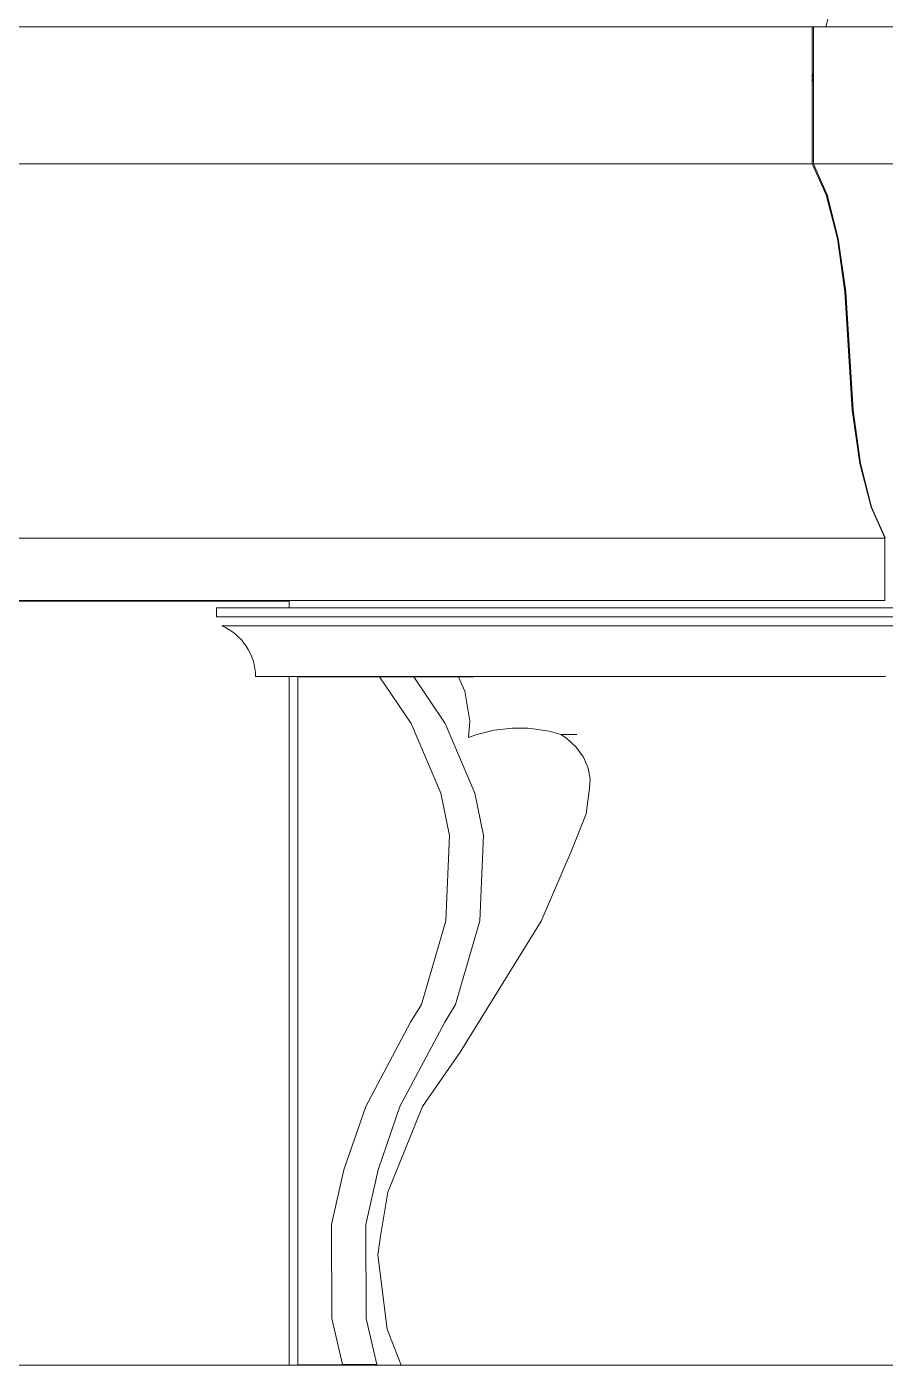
# Model space of a CAD drawing. Header units: millimetres. Extents: x 1177761 to 1329492, y 746793 to 827002.
# Drawn here: x 1193095 to 1193470, y 818865 to 819448 of the extents above; entities that cross this region are included whole.
import ezdxf

# ---------------------------------------------------------------- set-up
doc = ezdxf.new("R2010")
doc.units = ezdxf.units.MM
doc.layers.add('wall', color=5, linetype='Continuous', lineweight=30)

msp = doc.modelspace()

# ---------------------------------------------------------------- linework, layer by layer
at = {"layer": 'wall', "color": 250, "lineweight": 20, "ltscale": 50}
for p, q in [((1194207.15, 822337.84), (1193443.9, 819448.15)), ((1192715.57, 819448.15), (1193438, 819448.15)), ((1193438, 819388.37), (1193438, 819448.15)), ((1193438, 819448.15), (1193438.58, 819448.15)), ((1193438.58, 819388.37), (1193438.58, 819448.15)), ((1194216.03, 819448.15), (1193438.58, 819448.15)), ((1193438.58, 819428.03), (1193438, 819425.82)), ((1193438.02, 819425.69), (1193438, 819425.82)), ((1193438, 819425.54), (1193438.04, 819425.71)), ((1193438.58, 819424.03), (1193438, 819425.54)), ((1192715.57, 819388.37), (1193438, 819388.37)), ((1193444.04, 819374.94), (1193438, 819388.37)), ((1193444.54, 819374.94), (1193438.58, 819388.37)), ((1194216.03, 819388.37), (1193438.58, 819388.37)), ((1193448.91, 819355.91), (1193444.04, 819374.94)), ((1193449.34, 819355.91), (1193444.54, 819374.94)), ((1193452.25, 819332.65), (1193448.91, 819355.91)), ((1193452.64, 819332.65), (1193449.34, 819355.91)), ((1193453.83, 819306.85), (1193452.25, 819332.65)), ((1193454.2, 819306.85), (1193452.64, 819332.65)), ((1193455.41, 819281.1), (1193453.83, 819306.85)), ((1193455.75, 819281.1), (1193454.2, 819306.85)), ((1193458.74, 819257.87), (1193455.41, 819281.1)), ((1193459.04, 819257.87), (1193455.75, 819281.1)), ((1193463.6, 819238.83), (1193458.74, 819257.87)), ((1193463.83, 819238.83), (1193459.04, 819257.87)), ((1193469.62, 819225.38), (1193463.6, 819238.83)), ((1193469.77, 819225.38), (1193463.83, 819238.83)), ((1192777.25, 819225.33), (1193469.65, 819225.33)), ((1193469.65, 819198.15), (1193469.65, 819225.33)), ((1192777.25, 819198.15), (1193469.65, 819198.15)), ((1192796.02, 819197.83), (1193209.94, 819197.83)), ((1193209.94, 819194.96), (1193209.94, 819197.83)), ((1193469.8, 819198.15), (1193469.65, 819198.15)), ((1193178.24, 819194.96), (1193178.24, 819191.01)), ((1193178.24, 819194.96), (1193224.81, 819194.96)), ((1193178.24, 819191.01), (1193224.81, 819191.01)), ((1193224.81, 819194.96), (1193271.79, 819194.96)), ((1193224.81, 819191.01), (1193271.79, 819191.01)), ((1193271.79, 819194.96), (1193319.17, 819194.96)), ((1193271.79, 819191.01), (1193319.17, 819191.01)), ((1193319.17, 819194.96), (1193366.92, 819194.96)), ((1193319.17, 819191.01), (1193366.92, 819191.01)), ((1193366.92, 819194.96), (1193415.03, 819194.96)), ((1193366.92, 819191.01), (1193415.03, 819191.01)), ((1193415.03, 819194.96), (1193463.47, 819194.96)), ((1193415.03, 819191.01), (1193463.47, 819191.01)), ((1193463.47, 819194.96), (1193512.22, 819194.96)), ((1193463.47, 819191.01), (1193512.22, 819191.01)), ((1193180.6, 819187.06), (1193226.69, 819187.06)), ((1193226.69, 819187.06), (1193273.58, 819187.06)), ((1193273.58, 819187.06), (1193320.87, 819187.06)), ((1193320.87, 819187.06), (1193368.53, 819187.06)), ((1193368.53, 819187.06), (1193416.55, 819187.06)), ((1193416.55, 819187.06), (1193464.89, 819187.06)), ((1193464.89, 819187.06), (1193513.56, 819187.06)), ((1193195.27, 819164.96), (1193233.27, 819164.96)), ((1193209.94, 818864.83), (1193209.94, 819164.96)), ((1193213.73, 818864.94), (1193213.73, 819164.83)), ((1193213.73, 819164.83), (1193249.36, 819164.83)), ((1193233.27, 819164.96), (1193279.86, 819164.96)), ((1193249.36, 819164.83), (1193263.05, 819144.56)), ((1193264.28, 819164.83), (1193249.36, 819164.83)), ((1193264.28, 819164.83), (1193283.8, 819164.83)), ((1193264.28, 819164.83), (1193277.97, 819144.56)), ((1193279.86, 819164.96), (1193326.83, 819164.96)), ((1193283.8, 819164.83), (1193286.49, 819158.53)), ((1193290.39, 819164.83), (1193283.8, 819164.83)), ((1193326.83, 819164.96), (1193374.17, 819164.96)), ((1193374.17, 819164.96), (1193421.87, 819164.96)), ((1193421.87, 819164.96), (1193469.89, 819164.96)), ((1193286.49, 819158.53), (1193288.69, 819145.46)), ((1193263.05, 819144.56), (1193275.99, 819114.1)), ((1193277.97, 819144.56), (1193290.91, 819114.1)), ((1193288.69, 819145.46), (1193288.14, 819138.39)), ((1193288.14, 819138.39), (1193291.67, 819139.76)), ((1193291.67, 819139.76), (1193299.3, 819141.58)), ((1193299.3, 819141.58), (1193307.27, 819142.44)), ((1193307.27, 819142.44), (1193315.32, 819142.3)), ((1193314.09, 819142.44), (1193307.27, 819142.44)), ((1193315.32, 819142.3), (1193323.22, 819141.17)), ((1193323.22, 819141.17), (1193328.34, 819139.73)), ((1193328.34, 819139.73), (1193330.87, 819138.06)), ((1193335.38, 819139.73), (1193328.34, 819139.73)), ((1193330.87, 819138.06), (1193335.05, 819134.14)), ((1193335.05, 819134.14), (1193338.2, 819129.77)), ((1193338.2, 819129.77), (1193340.24, 819125.08)), ((1193340.24, 819125.08), (1193341.09, 819120.2)), ((1193341.09, 819120.2), (1193340.78, 819116.38)), ((1193275.99, 819114.1), (1193279.76, 819095.7)), ((1193290.91, 819114.1), (1193294.68, 819095.7)), ((1193340.78, 819116.38), (1193339.33, 819105.14)), ((1193339.33, 819105.14), (1193332.84, 819088.7)), ((1193279.76, 819095.7), (1193278.18, 819058.51)), ((1193294.68, 819095.7), (1193293.1, 819058.51)), ((1193332.84, 819088.7), (1193319.84, 819058.36)), ((1193278.18, 819058.51), (1193267.53, 819022.09)), ((1193293.1, 819058.51), (1193282.45, 819022.09)), ((1193319.84, 819058.36), (1193284.46, 819001.27)), ((1193267.53, 819022.09), (1193262.83, 819014.36)), ((1193282.45, 819022.09), (1193277.75, 819014.36)), ((1193262.83, 819014.36), (1193243.3, 818977.56)), ((1193277.75, 819014.36), (1193258.22, 818977.56)), ((1193284.46, 819001.27), (1193268.11, 818977.62)), ((1193243.3, 818977.56), (1193233.79, 818950.04)), ((1193258.22, 818977.56), (1193248.71, 818950.04)), ((1193268.11, 818977.62), (1193252.86, 818940.32)), ((1193233.79, 818950.04), (1193228.36, 818926.11)), ((1193248.71, 818950.04), (1193243.28, 818926.11)), ((1193252.86, 818940.32), (1193249.78, 818921.02)), ((1193228.36, 818926.11), (1193228.51, 818885.24)), ((1193243.28, 818926.11), (1193243.43, 818885.24)), ((1193249.78, 818921.02), (1193248.57, 818912.92)), ((1193248.57, 818912.92), (1193252.7, 818880.52)), ((1193228.51, 818885.24), (1193233.2, 818865.08)), ((1193243.43, 818885.24), (1193248.12, 818865.08)), ((1193252.7, 818880.52), (1193258.69, 818864.83)), ((1193071.23, 818864.83), (1193117.7, 818864.83)), ((1193117.7, 818864.83), (1193164.61, 818864.83)), ((1193164.61, 818864.83), (1193211.93, 818864.83)), ((1193211.93, 818864.83), (1193259.65, 818864.83)), ((1193233.2, 818865.08), (1193213.73, 818864.94)), ((1193228.65, 818864.94), (1193213.73, 818864.94)), ((1193248.12, 818865.08), (1193228.65, 818864.94)), ((1193258.69, 818864.83), (1193228.65, 818864.94)), ((1193248.12, 818865.08), (1193233.2, 818865.08)), ((1193259.65, 818864.83), (1193307.76, 818864.83)), ((1193307.76, 818864.83), (1193356.22, 818864.83)), ((1193356.22, 818864.83), (1193405.02, 818864.83)), ((1193405.02, 818864.83), (1193454.15, 818864.83)), ((1193454.15, 818864.83), (1193503.58, 818864.83))]:
    msp.add_line(p, q, dxfattribs=at)
msp.add_arc((1193170.79, 819164.63), 24.48, 0.75452, 66.38831, dxfattribs=at)

doc.saveas('drawing.dxf')
